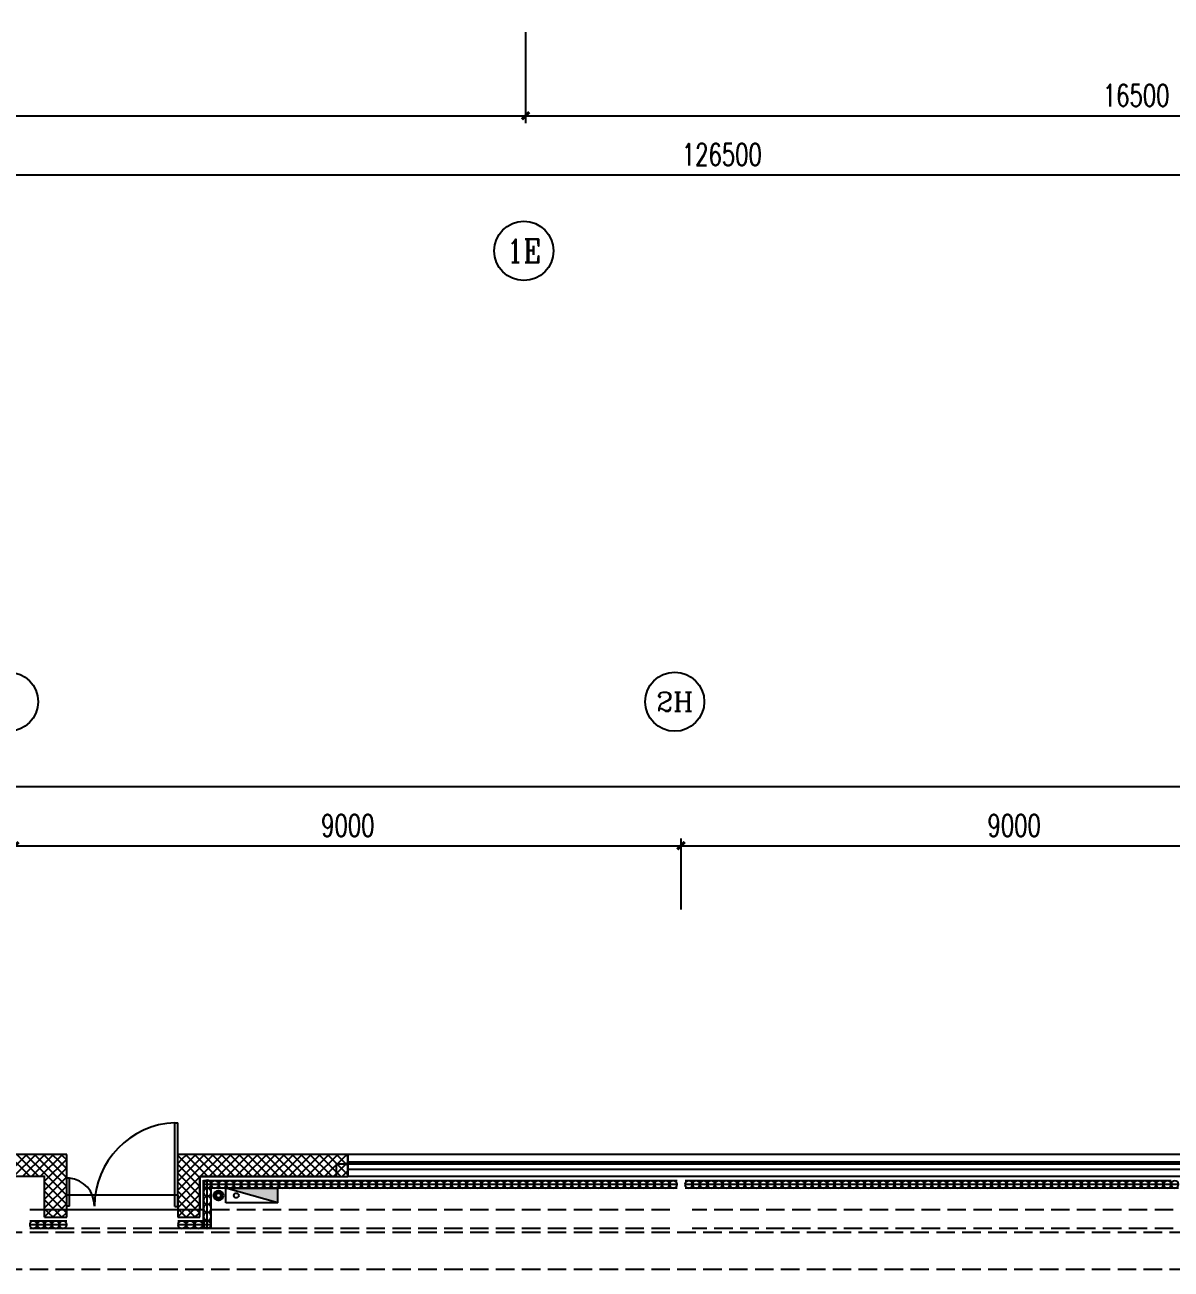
# Model space of a CAD drawing. Extents: x -474411 to 577939, y 0 to 1014176.
# Drawn here: x -200719 to -185232, y 721670 to 738480 of the extents above; entities that cross this region are included whole.
import ezdxf
from ezdxf.enums import TextEntityAlignment as Align

# ---------------------------------------------------------------- set-up
doc = ezdxf.new("R2010")
doc.units = 0
doc.header["$LTSCALE"] = 1000
doc.header["$MEASUREMENT"] = 0
doc.linetypes.add('DASH', pattern=[0.35, 0.25, -0.1])
doc.layers.get('Defpoints').update_dxf_attribs({"color": 210})
for name, color, linetype in [('10平面$0$WINDOW', 4, 'Continuous'), ('A-AXIS-D', 1, 'Continuous'), ('A-HATCH-2', 251, 'Continuous'), ('A-SFCE', 30, 'Continuous'), ('A-WINDOW', 140, 'Continuous'), ('AS-WALL', 40, 'Continuous'), ('AS-结构边线层', 200, 'Continuous'), ('DIM_SYMB', 3, 'Continuous'), ('PUB_HATCH', 8, 'Continuous'), ('PUB_TEXT', 7, 'Continuous'), ('SB_ZF消火栓', 10, 'Continuous')]:
    doc.layers.add(name, color=color, linetype=linetype)
doc.layers.add('LG-ZF消防', color=1, linetype='Continuous', lineweight=60)
doc.styles.add('_TCH_AXIS', font='COMPLEX', dxfattribs={"bigfont": 'GBCBIG'})
doc.styles.add('_TCH_DIM_T3', font='SIMPLEX', dxfattribs={"width": 0.705882, "bigfont": 'GBCBIG'})
doc.dimstyles.new('_TCH_ARCH&&100', dxfattribs={"dimtxt": 297.5, "dimasz": 100, "dimexe": 100, "dimexo": 100, "dimgap": 126.25, "dimtad": 1, "dimdec": 0, "dimzin": 0, "dimdsep": 46, "dimtxsty": '_TCH_DIM_T3', "dimblk": 'ARCHTICK', "dimcen": 0.09, "dimclrt": 7, "dimazin": 2, "dimtfac": 1, "dimtdec": 0, "dimtix": 1, "dimtmove": 2, "dimatfit": 3, "dimfxl": 0, "dimtolj": 1, "dimtzin": 0, "dimarcsym": 0})

# ---------------------------------------------------------------- blocks, each defined once
blk = doc.blocks.new('42343243')
at = {"color": 8}
for p, q in [((-198692, 1222468), (-198692, 1223598)), ((-198692, 1223598), (-198654, 1223598)), ((-198654, 1222468), (-198654, 1223598)), ((-196354, 1223170), (-196354, 1222870)), ((-175454, 1223170), (-196354, 1223170)), ((-196354, 1223070), (-175454, 1223070)), ((-196354, 1222970), (-175454, 1222970)), ((-200154, 1222470), (-200154, 1222848)), ((-200117, 1222848), (-200154, 1222848)), ((-200117, 1222470), (-200117, 1222848)), ((-175454, 1222870), (-196354, 1222870)), ((-200117, 1222470), (-200154, 1222470)), ((-198692, 1222468), (-198654, 1222468))]:
    blk.add_line(p, q, dxfattribs=at)
for centre, major_axis, start_param, end_param in [((-198647, 1222467), (800, 800), 0.824655, 2.351373), ((-200155, 1222474), (-266, 266), 3.923323, 5.394768)]:
    blk.add_ellipse(centre, major_axis=major_axis, ratio=1, start_param=start_param, end_param=end_param, dxfattribs=at)
at = {"layer": '10平面$0$WINDOW', "color": 8}
blk.add_line((-198654, 1222620), (-200154, 1222620), dxfattribs=at)
at = {"layer": 'AS-WALL', "color": 8}
for p, q in [((-200154, 1223170), (-202354, 1223170)), ((-200154, 1222620), (-200154, 1223170)), ((-196354, 1223170), (-198654, 1223170)), ((-198654, 1222620), (-198654, 1223170)), ((-196354, 1222870), (-196354, 1223170)), ((-200454, 1222870), (-202354, 1222870)), ((-200454, 1222320), (-200454, 1222870)), ((-198354, 1222870), (-196354, 1222870)), ((-198354, 1222320), (-198354, 1222870)), ((-200154, 1222320), (-200154, 1222620)), ((-198654, 1222620), (-198654, 1222320)), ((-200454, 1222320), (-200154, 1222320)), ((-198654, 1222320), (-198354, 1222320))]:
    blk.add_line(p, q, dxfattribs=at)
at = {"layer": 'PUB_HATCH', "color": 8, "linetype": 'Continuous'}
for p, q in [((-200991, 1222870), (-200691, 1223170)), ((-200649, 1222870), (-200949, 1223170)), ((-200871, 1222870), (-200571, 1223170)), ((-200529, 1222870), (-200829, 1223170)), ((-200751, 1222870), (-200451, 1223170)), ((-200432, 1222893), (-200709, 1223170)), ((-200631, 1222870), (-200331, 1223170)), ((-200372, 1222953), (-200589, 1223170)), ((-200511, 1222870), (-200211, 1223170)), ((-200312, 1223013), (-200469, 1223170)), ((-200454, 1222807), (-200154, 1223107)), ((-200252, 1223073), (-200349, 1223170)), ((-200192, 1223133), (-200229, 1223170)), ((-200154, 1223095), (-200192, 1223133)), ((-198654, 1223167), (-198653, 1223169)), ((-198354, 1222855), (-198654, 1223155)), ((-198654, 1223047), (-198593, 1223109)), ((-198653, 1223169), (-198651, 1223170)), ((-198593, 1223109), (-198531, 1223170)), ((-198249, 1222870), (-198549, 1223170)), ((-198533, 1223049), (-198411, 1223170)), ((-198473, 1222989), (-198291, 1223170)), ((-198129, 1222870), (-198429, 1223170)), ((-198413, 1222929), (-198171, 1223170)), ((-198351, 1222870), (-198051, 1223170)), ((-198009, 1222870), (-198309, 1223170)), ((-198231, 1222870), (-197931, 1223170)), ((-197889, 1222870), (-198189, 1223170)), ((-198111, 1222870), (-197811, 1223170)), ((-197769, 1222870), (-198069, 1223170)), ((-197991, 1222870), (-197691, 1223170)), ((-197649, 1222870), (-197949, 1223170)), ((-197871, 1222870), (-197571, 1223170)), ((-197529, 1222870), (-197829, 1223170)), ((-197751, 1222870), (-197451, 1223170)), ((-197409, 1222870), (-197709, 1223170)), ((-197631, 1222870), (-197331, 1223170)), ((-197289, 1222870), (-197589, 1223170)), ((-197511, 1222870), (-197211, 1223170)), ((-197169, 1222870), (-197469, 1223170)), ((-197391, 1222870), (-197091, 1223170)), ((-197049, 1222870), (-197349, 1223170)), ((-197271, 1222870), (-196971, 1223170)), ((-196929, 1222870), (-197229, 1223170)), ((-197151, 1222870), (-196851, 1223170)), ((-196809, 1222870), (-197109, 1223170)), ((-197031, 1222870), (-196731, 1223170)), ((-196689, 1222870), (-196989, 1223170)), ((-196911, 1222870), (-196611, 1223170)), ((-196569, 1222870), (-196869, 1223170)), ((-196791, 1222870), (-196491, 1223170)), ((-196449, 1222870), (-196749, 1223170)), ((-196671, 1222870), (-196371, 1223170)), ((-196354, 1222895), (-196629, 1223170)), ((-196354, 1223015), (-196509, 1223170)), ((-196354, 1223135), (-196389, 1223170)), ((-200454, 1222687), (-200154, 1222987)), ((-200154, 1222735), (-200372, 1222953)), ((-200154, 1222855), (-200312, 1223013)), ((-200154, 1222975), (-200252, 1223073)), ((-198654, 1222927), (-198533, 1223049)), ((-198354, 1222735), (-198654, 1223035)), ((-198654, 1222807), (-198473, 1222989)), ((-198654, 1222687), (-198413, 1222929)), ((-196551, 1222870), (-196354, 1223067)), ((-196431, 1222870), (-196354, 1222947)), ((-200454, 1222567), (-200154, 1222867)), ((-200217, 1222558), (-200454, 1222795)), ((-200157, 1222618), (-200432, 1222893)), ((-198354, 1222615), (-198654, 1222915)), ((-198354, 1222495), (-198654, 1222795)), ((-198628, 1222594), (-198354, 1222867)), ((-200454, 1222447), (-200154, 1222747)), ((-200277, 1222498), (-200454, 1222675)), ((-200454, 1222327), (-200154, 1222627)), ((-200154, 1222615), (-200157, 1222618)), ((-198354, 1222375), (-198654, 1222675)), ((-198654, 1222567), (-198628, 1222594)), ((-198568, 1222534), (-198354, 1222747)), ((-198508, 1222474), (-198354, 1222627)), ((-200337, 1222438), (-200454, 1222555)), ((-200397, 1222378), (-200454, 1222435)), ((-200341, 1222320), (-200154, 1222507)), ((-200219, 1222320), (-200337, 1222438)), ((-200154, 1222375), (-200277, 1222498)), ((-200154, 1222495), (-200217, 1222558)), ((-198419, 1222320), (-198654, 1222555)), ((-198654, 1222447), (-198568, 1222534)), ((-198654, 1222327), (-198508, 1222474)), ((-198539, 1222320), (-198654, 1222435)), ((-198448, 1222414), (-198354, 1222507)), ((-200339, 1222320), (-200397, 1222378)), ((-200221, 1222320), (-200154, 1222387)), ((-198541, 1222320), (-198448, 1222414)), ((-198421, 1222320), (-198388, 1222354)), ((-198388, 1222354), (-198354, 1222387))]:
    blk.add_line(p, q, dxfattribs=at)
blk = doc.blocks.new('43243')
at = {"layer": 'AS-结构边线层', "color": 8}
blk.add_lwpolyline([(-146454, 722920), (-155994, 722920), (-155994, 723090), (-169514, 723090), (-169514, 722920), (-171354, 722920), (-171354, 722470), (-173454, 722470), (-173454, 722920), (-175294, 722920), (-175294, 723090), (-196514, 723090), (-196514, 722920), (-198354, 722920), (-198354, 722470), (-200454, 722470), (-200454, 722920), (-210494, 722920)], dxfattribs=at)
blk = doc.blocks.new('w42343')
at = {"layer": 'A-HATCH-2', "linetype": 'DASH'}
for p, q in [((-263654, 722170), (-128354, 722170)), ((-263654, 721670), (-128354, 721670))]:
    blk.add_line(p, q, dxfattribs=at)
blk = doc.blocks.new('34242343243')
at = {"color": 8}
for p, q in [((-198304, 722762), (-198304, 722870)), ((-198203, 722864), (-198304, 722864)), ((-198254, 722762), (-198254, 722870)), ((-198204, 722762), (-198204, 722870)), ((-198101, 722864), (-198203, 722864)), ((-198000, 722864), (-198101, 722864)), ((-197898, 722864), (-198000, 722864)), ((-197797, 722864), (-197898, 722864)), ((-197695, 722864), (-197797, 722864)), ((-197594, 722864), (-197695, 722864)), ((-197492, 722864), (-197594, 722864)), ((-197390, 722864), (-197492, 722864)), ((-197289, 722864), (-197390, 722864)), ((-197187, 722864), (-197289, 722864)), ((-197086, 722864), (-197187, 722864)), ((-196984, 722864), (-197086, 722864)), ((-196883, 722864), (-196984, 722864)), ((-196781, 722864), (-196883, 722864)), ((-196680, 722864), (-196781, 722864)), ((-196578, 722864), (-196680, 722864)), ((-196477, 722864), (-196578, 722864)), ((-196375, 722864), (-196477, 722864)), ((-196274, 722864), (-196375, 722864)), ((-196172, 722864), (-196274, 722864)), ((-196071, 722864), (-196172, 722864)), ((-195969, 722864), (-196071, 722864)), ((-195868, 722864), (-195969, 722864)), ((-195766, 722864), (-195868, 722864)), ((-195665, 722864), (-195766, 722864)), ((-195563, 722864), (-195665, 722864)), ((-195462, 722864), (-195563, 722864)), ((-195360, 722864), (-195462, 722864)), ((-195258, 722864), (-195360, 722864)), ((-195157, 722864), (-195258, 722864)), ((-195055, 722864), (-195157, 722864)), ((-194954, 722864), (-195055, 722864)), ((-194852, 722864), (-194954, 722864)), ((-194751, 722864), (-194852, 722864)), ((-194649, 722864), (-194751, 722864)), ((-194548, 722864), (-194649, 722864)), ((-194446, 722864), (-194548, 722864)), ((-194345, 722864), (-194446, 722864)), ((-194243, 722864), (-194345, 722864)), ((-194142, 722864), (-194243, 722864)), ((-194040, 722864), (-194142, 722864)), ((-193939, 722864), (-194040, 722864)), ((-193837, 722864), (-193939, 722864)), ((-193736, 722864), (-193837, 722864)), ((-193634, 722864), (-193736, 722864)), ((-193533, 722864), (-193634, 722864)), ((-193431, 722864), (-193533, 722864)), ((-193330, 722864), (-193431, 722864)), ((-193228, 722864), (-193330, 722864)), ((-193126, 722864), (-193228, 722864)), ((-193025, 722864), (-193126, 722864)), ((-192923, 722864), (-193025, 722864)), ((-192822, 722864), (-192923, 722864)), ((-192720, 722864), (-192822, 722864)), ((-192619, 722864), (-192720, 722864)), ((-192517, 722864), (-192619, 722864)), ((-192416, 722864), (-192517, 722864)), ((-192314, 722864), (-192416, 722864)), ((-192213, 722864), (-192314, 722864)), ((-192111, 722864), (-192213, 722864)), ((-192010, 722864), (-192111, 722864)), ((-191908, 722864), (-192010, 722864)), ((-191699, 722864), (-191800, 722864)), ((-191598, 722864), (-191699, 722864)), ((-191497, 722864), (-191598, 722864)), ((-191396, 722864), (-191497, 722864)), ((-191295, 722864), (-191396, 722864)), ((-191194, 722864), (-191295, 722864)), ((-191093, 722864), (-191194, 722864)), ((-190992, 722864), (-191093, 722864)), ((-190891, 722864), (-190992, 722864)), ((-190790, 722864), (-190891, 722864)), ((-190689, 722864), (-190790, 722864)), ((-190588, 722864), (-190689, 722864)), ((-190487, 722864), (-190588, 722864)), ((-190386, 722864), (-190487, 722864)), ((-190285, 722864), (-190386, 722864)), ((-190183, 722864), (-190285, 722864)), ((-190082, 722864), (-190183, 722864)), ((-189981, 722864), (-190082, 722864)), ((-189880, 722864), (-189981, 722864)), ((-189779, 722864), (-189880, 722864)), ((-189678, 722864), (-189779, 722864)), ((-189577, 722864), (-189678, 722864)), ((-189476, 722864), (-189577, 722864)), ((-189375, 722864), (-189476, 722864)), ((-189274, 722864), (-189375, 722864)), ((-189173, 722864), (-189274, 722864)), ((-189072, 722864), (-189173, 722864)), ((-188971, 722864), (-189072, 722864)), ((-188870, 722864), (-188971, 722864)), ((-188769, 722864), (-188870, 722864)), ((-188668, 722864), (-188769, 722864)), ((-188567, 722864), (-188668, 722864)), ((-188466, 722864), (-188567, 722864)), ((-188365, 722864), (-188466, 722864)), ((-188264, 722864), (-188365, 722864)), ((-188163, 722864), (-188264, 722864)), ((-188062, 722864), (-188163, 722864)), ((-187960, 722864), (-188062, 722864)), ((-187859, 722864), (-187960, 722864)), ((-187758, 722864), (-187859, 722864)), ((-187657, 722864), (-187758, 722864)), ((-187556, 722864), (-187657, 722864)), ((-187455, 722864), (-187556, 722864)), ((-187354, 722864), (-187455, 722864)), ((-187253, 722864), (-187354, 722864)), ((-187152, 722864), (-187253, 722864)), ((-187051, 722864), (-187152, 722864)), ((-186950, 722864), (-187051, 722864)), ((-186849, 722864), (-186950, 722864)), ((-186748, 722864), (-186849, 722864)), ((-186647, 722864), (-186748, 722864)), ((-186546, 722864), (-186647, 722864)), ((-186445, 722864), (-186546, 722864)), ((-186344, 722864), (-186445, 722864)), ((-186243, 722864), (-186344, 722864)), ((-186142, 722864), (-186243, 722864)), ((-186041, 722864), (-186142, 722864)), ((-185940, 722864), (-186041, 722864)), ((-185839, 722864), (-185940, 722864)), ((-185737, 722864), (-185839, 722864)), ((-185636, 722864), (-185737, 722864)), ((-185535, 722864), (-185636, 722864)), ((-185434, 722864), (-185535, 722864)), ((-185333, 722864), (-185434, 722864)), ((-185232, 722864), (-185333, 722864)), ((-198203, 722814), (-198304, 722814)), ((-198203, 722764), (-198304, 722764)), ((-198304, 722653), (-198304, 722762)), ((-198254, 722653), (-198254, 722762)), ((-198204, 722653), (-198204, 722762)), ((-198101, 722814), (-198203, 722814)), ((-198101, 722764), (-198203, 722764)), ((-198000, 722814), (-198101, 722814)), ((-198000, 722764), (-198101, 722764)), ((-197898, 722814), (-198000, 722814)), ((-197898, 722764), (-198000, 722764)), ((-197797, 722814), (-197898, 722814)), ((-197797, 722764), (-197898, 722764)), ((-197695, 722814), (-197797, 722814)), ((-197695, 722764), (-197797, 722764)), ((-197594, 722814), (-197695, 722814)), ((-197594, 722764), (-197695, 722764)), ((-197492, 722814), (-197594, 722814)), ((-197492, 722764), (-197594, 722764)), ((-197390, 722814), (-197492, 722814)), ((-197390, 722764), (-197492, 722764)), ((-197289, 722814), (-197390, 722814)), ((-197289, 722764), (-197390, 722764)), ((-197187, 722814), (-197289, 722814)), ((-197187, 722764), (-197289, 722764)), ((-197086, 722814), (-197187, 722814)), ((-197086, 722764), (-197187, 722764)), ((-196984, 722814), (-197086, 722814)), ((-196984, 722764), (-197086, 722764)), ((-196883, 722814), (-196984, 722814)), ((-196883, 722764), (-196984, 722764)), ((-196781, 722814), (-196883, 722814)), ((-196781, 722764), (-196883, 722764)), ((-196680, 722814), (-196781, 722814)), ((-196680, 722764), (-196781, 722764)), ((-196578, 722814), (-196680, 722814)), ((-196578, 722764), (-196680, 722764)), ((-196477, 722814), (-196578, 722814)), ((-196477, 722764), (-196578, 722764)), ((-196375, 722814), (-196477, 722814)), ((-196375, 722764), (-196477, 722764)), ((-196274, 722814), (-196375, 722814)), ((-196274, 722764), (-196375, 722764)), ((-196172, 722814), (-196274, 722814)), ((-196172, 722764), (-196274, 722764)), ((-196071, 722814), (-196172, 722814)), ((-196071, 722764), (-196172, 722764)), ((-195969, 722814), (-196071, 722814)), ((-195969, 722764), (-196071, 722764)), ((-195868, 722814), (-195969, 722814)), ((-195868, 722764), (-195969, 722764)), ((-195766, 722814), (-195868, 722814)), ((-195766, 722764), (-195868, 722764)), ((-195665, 722814), (-195766, 722814)), ((-195665, 722764), (-195766, 722764)), ((-195563, 722814), (-195665, 722814)), ((-195563, 722764), (-195665, 722764)), ((-195462, 722814), (-195563, 722814)), ((-195462, 722764), (-195563, 722764)), ((-195360, 722814), (-195462, 722814)), ((-195360, 722764), (-195462, 722764)), ((-195258, 722814), (-195360, 722814)), ((-195258, 722764), (-195360, 722764)), ((-195157, 722814), (-195258, 722814)), ((-195157, 722764), (-195258, 722764)), ((-195055, 722814), (-195157, 722814)), ((-195055, 722764), (-195157, 722764)), ((-194954, 722814), (-195055, 722814)), ((-194954, 722764), (-195055, 722764)), ((-194852, 722814), (-194954, 722814)), ((-194852, 722764), (-194954, 722764)), ((-194751, 722814), (-194852, 722814)), ((-194751, 722764), (-194852, 722764)), ((-194649, 722814), (-194751, 722814)), ((-194649, 722764), (-194751, 722764)), ((-194548, 722814), (-194649, 722814)), ((-194548, 722764), (-194649, 722764)), ((-194446, 722814), (-194548, 722814)), ((-194446, 722764), (-194548, 722764)), ((-194345, 722814), (-194446, 722814)), ((-194345, 722764), (-194446, 722764)), ((-194243, 722814), (-194345, 722814)), ((-194243, 722764), (-194345, 722764)), ((-194142, 722814), (-194243, 722814)), ((-194142, 722764), (-194243, 722764)), ((-194040, 722814), (-194142, 722814)), ((-194040, 722764), (-194142, 722764)), ((-193939, 722814), (-194040, 722814)), ((-193939, 722764), (-194040, 722764)), ((-193837, 722814), (-193939, 722814)), ((-193837, 722764), (-193939, 722764)), ((-193736, 722814), (-193837, 722814)), ((-193736, 722764), (-193837, 722764)), ((-193634, 722814), (-193736, 722814)), ((-193634, 722764), (-193736, 722764)), ((-193533, 722814), (-193634, 722814)), ((-193533, 722764), (-193634, 722764)), ((-193431, 722814), (-193533, 722814)), ((-193431, 722764), (-193533, 722764)), ((-193330, 722814), (-193431, 722814)), ((-193330, 722764), (-193431, 722764)), ((-193228, 722814), (-193330, 722814)), ((-193228, 722764), (-193330, 722764)), ((-193126, 722814), (-193228, 722814)), ((-193126, 722764), (-193228, 722764)), ((-193025, 722814), (-193126, 722814)), ((-193025, 722764), (-193126, 722764)), ((-192923, 722814), (-193025, 722814)), ((-192923, 722764), (-193025, 722764)), ((-192822, 722814), (-192923, 722814)), ((-192822, 722764), (-192923, 722764)), ((-192720, 722814), (-192822, 722814)), ((-192720, 722764), (-192822, 722764)), ((-192619, 722814), (-192720, 722814)), ((-192619, 722764), (-192720, 722764)), ((-192517, 722814), (-192619, 722814)), ((-192517, 722764), (-192619, 722764)), ((-192416, 722814), (-192517, 722814)), ((-192416, 722764), (-192517, 722764)), ((-192314, 722814), (-192416, 722814)), ((-192314, 722764), (-192416, 722764)), ((-192213, 722814), (-192314, 722814)), ((-192213, 722764), (-192314, 722764)), ((-192111, 722814), (-192213, 722814)), ((-192111, 722764), (-192213, 722764)), ((-192010, 722814), (-192111, 722814)), ((-192010, 722764), (-192111, 722764)), ((-191908, 722814), (-192010, 722814)), ((-191908, 722764), (-192010, 722764)), ((-191699, 722814), (-191800, 722814)), ((-191699, 722764), (-191800, 722764)), ((-191598, 722814), (-191699, 722814)), ((-191598, 722764), (-191699, 722764)), ((-191497, 722814), (-191598, 722814)), ((-191497, 722764), (-191598, 722764)), ((-191396, 722814), (-191497, 722814)), ((-191396, 722764), (-191497, 722764)), ((-191295, 722814), (-191396, 722814)), ((-191295, 722764), (-191396, 722764)), ((-191194, 722814), (-191295, 722814)), ((-191194, 722764), (-191295, 722764)), ((-191093, 722814), (-191194, 722814)), ((-191093, 722764), (-191194, 722764)), ((-190992, 722814), (-191093, 722814)), ((-190992, 722764), (-191093, 722764)), ((-190891, 722814), (-190992, 722814)), ((-190891, 722764), (-190992, 722764)), ((-190790, 722814), (-190891, 722814)), ((-190790, 722764), (-190891, 722764)), ((-190689, 722814), (-190790, 722814)), ((-190689, 722764), (-190790, 722764)), ((-190588, 722814), (-190689, 722814)), ((-190588, 722764), (-190689, 722764)), ((-190487, 722814), (-190588, 722814)), ((-190487, 722764), (-190588, 722764)), ((-190386, 722814), (-190487, 722814)), ((-190386, 722764), (-190487, 722764)), ((-190285, 722814), (-190386, 722814)), ((-190285, 722764), (-190386, 722764)), ((-190183, 722814), (-190285, 722814)), ((-190183, 722764), (-190285, 722764)), ((-190082, 722814), (-190183, 722814)), ((-190082, 722764), (-190183, 722764)), ((-189981, 722814), (-190082, 722814)), ((-189981, 722764), (-190082, 722764)), ((-189880, 722814), (-189981, 722814)), ((-189880, 722764), (-189981, 722764)), ((-189779, 722814), (-189880, 722814)), ((-189779, 722764), (-189880, 722764)), ((-189678, 722814), (-189779, 722814)), ((-189678, 722764), (-189779, 722764)), ((-189577, 722814), (-189678, 722814)), ((-189577, 722764), (-189678, 722764)), ((-189476, 722814), (-189577, 722814)), ((-189476, 722764), (-189577, 722764)), ((-189375, 722814), (-189476, 722814)), ((-189375, 722764), (-189476, 722764)), ((-189274, 722814), (-189375, 722814)), ((-189274, 722764), (-189375, 722764)), ((-189173, 722814), (-189274, 722814)), ((-189173, 722764), (-189274, 722764)), ((-189072, 722814), (-189173, 722814)), ((-189072, 722764), (-189173, 722764)), ((-188971, 722814), (-189072, 722814)), ((-188971, 722764), (-189072, 722764)), ((-188870, 722814), (-188971, 722814)), ((-188870, 722764), (-188971, 722764)), ((-188769, 722814), (-188870, 722814)), ((-188769, 722764), (-188870, 722764)), ((-188668, 722814), (-188769, 722814)), ((-188668, 722764), (-188769, 722764)), ((-188567, 722814), (-188668, 722814)), ((-188567, 722764), (-188668, 722764)), ((-188466, 722814), (-188567, 722814)), ((-188466, 722764), (-188567, 722764)), ((-188365, 722814), (-188466, 722814)), ((-188365, 722764), (-188466, 722764)), ((-188264, 722814), (-188365, 722814)), ((-188264, 722764), (-188365, 722764)), ((-188163, 722814), (-188264, 722814)), ((-188163, 722764), (-188264, 722764)), ((-188062, 722814), (-188163, 722814)), ((-188062, 722764), (-188163, 722764)), ((-187960, 722814), (-188062, 722814)), ((-187960, 722764), (-188062, 722764)), ((-187859, 722814), (-187960, 722814)), ((-187859, 722764), (-187960, 722764)), ((-187758, 722814), (-187859, 722814)), ((-187758, 722764), (-187859, 722764)), ((-187657, 722814), (-187758, 722814)), ((-187657, 722764), (-187758, 722764)), ((-187556, 722814), (-187657, 722814)), ((-187556, 722764), (-187657, 722764)), ((-187455, 722814), (-187556, 722814)), ((-187455, 722764), (-187556, 722764)), ((-187354, 722814), (-187455, 722814)), ((-187354, 722764), (-187455, 722764)), ((-187253, 722814), (-187354, 722814)), ((-187253, 722764), (-187354, 722764)), ((-187152, 722814), (-187253, 722814)), ((-187152, 722764), (-187253, 722764)), ((-187051, 722814), (-187152, 722814)), ((-187051, 722764), (-187152, 722764)), ((-186950, 722814), (-187051, 722814)), ((-186950, 722764), (-187051, 722764)), ((-186849, 722814), (-186950, 722814)), ((-186849, 722764), (-186950, 722764)), ((-186748, 722814), (-186849, 722814)), ((-186748, 722764), (-186849, 722764)), ((-186647, 722814), (-186748, 722814)), ((-186647, 722764), (-186748, 722764)), ((-186546, 722814), (-186647, 722814)), ((-186546, 722764), (-186647, 722764)), ((-186445, 722814), (-186546, 722814)), ((-186445, 722764), (-186546, 722764)), ((-186344, 722814), (-186445, 722814)), ((-186344, 722764), (-186445, 722764)), ((-186243, 722814), (-186344, 722814)), ((-186243, 722764), (-186344, 722764)), ((-186142, 722814), (-186243, 722814)), ((-186142, 722764), (-186243, 722764)), ((-186041, 722814), (-186142, 722814)), ((-186041, 722764), (-186142, 722764)), ((-185940, 722814), (-186041, 722814)), ((-185940, 722764), (-186041, 722764)), ((-185839, 722814), (-185940, 722814)), ((-185839, 722764), (-185940, 722764)), ((-185737, 722814), (-185839, 722814)), ((-185737, 722764), (-185839, 722764)), ((-185636, 722814), (-185737, 722814)), ((-185636, 722764), (-185737, 722764)), ((-185535, 722814), (-185636, 722814)), ((-185535, 722764), (-185636, 722764)), ((-185434, 722814), (-185535, 722814)), ((-185434, 722764), (-185535, 722764)), ((-185333, 722814), (-185434, 722814)), ((-185333, 722764), (-185434, 722764)), ((-185232, 722814), (-185333, 722814)), ((-185232, 722764), (-185333, 722764)), ((-185131, 722814), (-185232, 722814)), ((-185131, 722764), (-185232, 722764)), ((-198304, 722545), (-198304, 722653)), ((-198304, 722437), (-198304, 722545)), ((-198254, 722545), (-198254, 722653)), ((-198254, 722437), (-198254, 722545)), ((-198204, 722545), (-198204, 722653)), ((-198204, 722437), (-198204, 722545)), ((-198304, 722328), (-198304, 722437)), ((-198304, 722220), (-198304, 722328)), ((-198254, 722328), (-198254, 722437)), ((-198254, 722220), (-198254, 722328)), ((-198204, 722328), (-198204, 722437)), ((-198204, 722220), (-198204, 722328)), ((-200554, 722320), (-200654, 722320)), ((-200554, 722270), (-200654, 722270)), ((-200554, 722220), (-200654, 722220)), ((-200454, 722320), (-200554, 722320)), ((-200454, 722270), (-200554, 722270)), ((-200454, 722220), (-200554, 722220)), ((-200354, 722320), (-200454, 722320)), ((-200354, 722270), (-200454, 722270)), ((-200354, 722220), (-200454, 722220)), ((-200254, 722320), (-200354, 722320)), ((-200254, 722270), (-200354, 722270)), ((-200254, 722220), (-200354, 722220)), ((-200154, 722320), (-200254, 722320)), ((-200154, 722270), (-200254, 722270)), ((-200154, 722220), (-200254, 722220)), ((-198542, 722320), (-198654, 722320)), ((-198542, 722270), (-198654, 722270)), ((-198542, 722220), (-198654, 722220)), ((-198429, 722320), (-198542, 722320)), ((-198429, 722270), (-198542, 722270)), ((-198429, 722220), (-198542, 722220)), ((-198317, 722320), (-198429, 722320)), ((-198317, 722270), (-198429, 722270)), ((-198317, 722220), (-198429, 722220)), ((-198204, 722320), (-198317, 722320)), ((-198204, 722270), (-198317, 722270)), ((-198204, 722220), (-198317, 722220))]:
    blk.add_line(p, q, dxfattribs=at)
at = {"color": 8, "extrusion": (0, 0, -1)}
for centre, major_axis, ratio in [((-198254, 722816), (0, 54.2), 0.923077), ((-198253, 722814), (-50.8, 0), 0.98499), ((-198152, 722814), (-50.8, 0), 0.98499), ((-198050, 722814), (-50.8, 0), 0.98499), ((-197949, 722814), (-50.8, 0), 0.98499), ((-197847, 722814), (-50.8, 0), 0.98499), ((-197746, 722814), (-50.8, 0), 0.98499), ((-197644, 722814), (-50.8, 0), 0.98499), ((-197543, 722814), (-50.8, 0), 0.98499), ((-197441, 722814), (-50.8, 0), 0.98499), ((-197340, 722814), (-50.8, 0), 0.98499), ((-197238, 722814), (-50.8, 0), 0.98499), ((-197137, 722814), (-50.8, 0), 0.98499), ((-197035, 722814), (-50.8, 0), 0.98499), ((-196934, 722814), (-50.8, 0), 0.98499), ((-196832, 722814), (-50.8, 0), 0.98499), ((-196731, 722814), (-50.8, 0), 0.98499), ((-196629, 722814), (-50.8, 0), 0.98499), ((-196528, 722814), (-50.8, 0), 0.98499), ((-196426, 722814), (-50.8, 0), 0.98499), ((-196324, 722814), (-50.8, 0), 0.98499), ((-196223, 722814), (-50.8, 0), 0.98499), ((-196121, 722814), (-50.8, 0), 0.98499), ((-196020, 722814), (-50.8, 0), 0.98499), ((-195918, 722814), (-50.8, 0), 0.98499), ((-195817, 722814), (-50.8, 0), 0.98499), ((-195715, 722814), (-50.8, 0), 0.98499), ((-195614, 722814), (-50.8, 0), 0.98499), ((-195512, 722814), (-50.8, 0), 0.98499), ((-195411, 722814), (-50.8, 0), 0.98499), ((-195309, 722814), (-50.8, 0), 0.98499), ((-195208, 722814), (-50.8, 0), 0.98499), ((-195106, 722814), (-50.8, 0), 0.98499), ((-195005, 722814), (-50.8, 0), 0.98499), ((-194903, 722814), (-50.8, 0), 0.98499), ((-194802, 722814), (-50.8, 0), 0.98499), ((-194700, 722814), (-50.8, 0), 0.98499), ((-194599, 722814), (-50.8, 0), 0.98499), ((-194497, 722814), (-50.8, 0), 0.98499), ((-194396, 722814), (-50.8, 0), 0.98499), ((-194294, 722814), (-50.8, 0), 0.98499), ((-194192, 722814), (-50.8, 0), 0.98499), ((-194091, 722814), (-50.8, 0), 0.98499), ((-193989, 722814), (-50.8, 0), 0.98499), ((-193888, 722814), (-50.8, 0), 0.98499), ((-193786, 722814), (-50.8, 0), 0.98499), ((-193685, 722814), (-50.8, 0), 0.98499), ((-193583, 722814), (-50.8, 0), 0.98499), ((-193482, 722814), (-50.8, 0), 0.98499), ((-193380, 722814), (-50.8, 0), 0.98499), ((-193279, 722814), (-50.8, 0), 0.98499), ((-193177, 722814), (-50.8, 0), 0.98499), ((-193076, 722814), (-50.8, 0), 0.98499), ((-192974, 722814), (-50.8, 0), 0.98499), ((-192873, 722814), (-50.8, 0), 0.98499), ((-192771, 722814), (-50.8, 0), 0.98499), ((-192670, 722814), (-50.8, 0), 0.98499), ((-192568, 722814), (-50.8, 0), 0.98499), ((-192467, 722814), (-50.8, 0), 0.98499), ((-192365, 722814), (-50.8, 0), 0.98499), ((-192264, 722814), (-50.8, 0), 0.98499), ((-192162, 722814), (-50.8, 0), 0.98499), ((-192060, 722814), (-50.8, 0), 0.98499), ((-191959, 722814), (-50.8, 0), 0.98499), ((-198254, 722708), (0, 54.2), 0.923077), ((-198254, 722599), (0, 54.2), 0.923077), ((-198254, 722491), (0, 54.2), 0.923077), ((-198254, 722383), (0, 54.2), 0.923077), ((-198254, 722274), (0, 54.2), 0.923077), ((-198598, 722270), (-56.2, 0), 0.888889), ((-198485, 722270), (-56.2, 0), 0.888889), ((-198373, 722270), (-56.2, 0), 0.888889), ((-198260, 722270), (-56.2, 0), 0.888889)]:
    blk.add_ellipse(centre, major_axis=major_axis, ratio=ratio, dxfattribs=at)
for centre, major_axis, ratio, start_param, end_param in [((-191750, 722814), (50.5, 0), 0.989654, 3.141593, 9.424778), ((-191649, 722814), (50.5, 0), 0.989654, 3.141593, 9.424778), ((-191548, 722814), (50.5, 0), 0.989654, 3.141593, 9.424778), ((-191447, 722814), (50.5, 0), 0.989654, 3.141593, 9.424778), ((-191345, 722814), (50.5, 0), 0.989654, 3.141593, 9.424778), ((-191244, 722814), (50.5, 0), 0.989654, 3.141593, 9.424778), ((-191143, 722814), (50.5, 0), 0.989654, 3.141593, 9.424778), ((-191042, 722814), (50.5, 0), 0.989654, 3.141593, 9.424778), ((-190941, 722814), (50.5, 0), 0.989654, 3.141593, 9.424778), ((-190840, 722814), (50.5, 0), 0.989654, 3.141593, 9.424778), ((-190739, 722814), (50.5, 0), 0.989654, 3.141593, 9.424778), ((-190638, 722814), (50.5, 0), 0.989654, 3.141593, 9.424778), ((-190537, 722814), (50.5, 0), 0.989654, 3.141593, 9.424778), ((-190436, 722814), (50.5, 0), 0.989654, 3.141593, 9.424778), ((-190335, 722814), (50.5, 0), 0.989654, 3.141593, 9.424778), ((-190234, 722814), (50.5, 0), 0.989654, 3.141593, 9.424778), ((-190133, 722814), (50.5, 0), 0.989654, 3.141593, 9.424778), ((-190032, 722814), (50.5, 0), 0.989654, 3.141593, 9.424778), ((-189931, 722814), (50.5, 0), 0.989654, 3.141593, 9.424778), ((-189830, 722814), (50.5, 0), 0.989654, 3.141593, 9.424778), ((-189729, 722814), (50.5, 0), 0.989654, 3.141593, 9.424778), ((-189628, 722814), (50.5, 0), 0.989654, 3.141593, 9.424778), ((-189527, 722814), (50.5, 0), 0.989654, 3.141593, 9.424778), ((-189426, 722814), (50.5, 0), 0.989654, 3.141593, 9.424778), ((-189325, 722814), (50.5, 0), 0.989654, 3.141593, 9.424778), ((-189224, 722814), (50.5, 0), 0.989654, 3.141593, 9.424778), ((-189122, 722814), (50.5, 0), 0.989654, 3.141593, 9.424778), ((-189021, 722814), (50.5, 0), 0.989654, 3.141593, 9.424778), ((-188920, 722814), (50.5, 0), 0.989654, 3.141593, 9.424778), ((-188819, 722814), (50.5, 0), 0.989654, 3.141593, 9.424778), ((-188718, 722814), (50.5, 0), 0.989654, 3.141593, 9.424778), ((-188617, 722814), (50.5, 0), 0.989654, 3.141593, 9.424778), ((-188516, 722814), (50.5, 0), 0.989654, 3.141593, 9.424778), ((-188415, 722814), (50.5, 0), 0.989654, 3.141593, 9.424778), ((-188314, 722814), (50.5, 0), 0.989654, 3.141593, 9.424778), ((-188213, 722814), (50.5, 0), 0.989654, 3.141593, 9.424778), ((-188112, 722814), (50.5, 0), 0.989654, 3.141593, 9.424778), ((-188011, 722814), (50.5, 0), 0.989654, 3.141593, 9.424778), ((-187910, 722814), (50.5, 0), 0.989654, 3.141593, 9.424778), ((-187809, 722814), (50.5, 0), 0.989654, 3.141593, 9.424778), ((-187708, 722814), (50.5, 0), 0.989654, 3.141593, 9.424778), ((-187607, 722814), (50.5, 0), 0.989654, 3.141593, 9.424778), ((-187506, 722814), (50.5, 0), 0.989654, 3.141593, 9.424778), ((-187405, 722814), (50.5, 0), 0.989654, 3.141593, 9.424778), ((-187304, 722814), (50.5, 0), 0.989654, 3.141593, 9.424778), ((-187203, 722814), (50.5, 0), 0.989654, 3.141593, 9.424778), ((-187102, 722814), (50.5, 0), 0.989654, 3.141593, 9.424778), ((-187001, 722814), (50.5, 0), 0.989654, 3.141593, 9.424778), ((-186899, 722814), (50.5, 0), 0.989654, 3.141593, 9.424778), ((-186798, 722814), (50.5, 0), 0.989654, 3.141593, 9.424778), ((-186697, 722814), (50.5, 0), 0.989654, 3.141593, 9.424778), ((-186596, 722814), (50.5, 0), 0.989654, 3.141593, 9.424778), ((-186495, 722814), (50.5, 0), 0.989654, 3.141593, 9.424778), ((-186394, 722814), (50.5, 0), 0.989654, 3.141593, 9.424778), ((-186293, 722814), (50.5, 0), 0.989654, 3.141593, 9.424778), ((-186192, 722814), (50.5, 0), 0.989654, 3.141593, 9.424778), ((-186091, 722814), (50.5, 0), 0.989654, 3.141593, 9.424778), ((-185990, 722814), (50.5, 0), 0.989654, 3.141593, 9.424778), ((-185889, 722814), (50.5, 0), 0.989654, 3.141593, 9.424778), ((-185788, 722814), (50.5, 0), 0.989654, 3.141593, 9.424778), ((-185687, 722814), (50.5, 0), 0.989654, 3.141593, 9.424778), ((-185586, 722814), (50.5, 0), 0.989654, 3.141593, 9.424778), ((-185485, 722814), (50.5, 0), 0.989654, 3.141593, 9.424778), ((-185384, 722814), (50.5, 0), 0.989654, 3.141593, 9.424778), ((-185283, 722814), (50.5, 0), 0.989654, 3.141593, 9.424778), ((-185182, 722814), (50.5, 0), 0.989654, 3.141593, 9.424778), ((-200604, 722270), (0, 50), 0.999998, -1.570795, 4.71239), ((-200504, 722270), (0, 50), 0.999998, -1.570795, 4.71239), ((-200404, 722270), (0, 50), 0.999998, -1.570795, 4.71239), ((-200304, 722270), (0, 50), 0.999998, -1.570795, 4.71239), ((-200204, 722270), (0, 50), 0.999998, -1.570795, 4.71239)]:
    blk.add_ellipse(centre, major_axis=major_axis, ratio=ratio, start_param=start_param, end_param=end_param, dxfattribs=at)
blk = doc.blocks.new('234243242332')
at = {"layer": 'SB_ZF消火栓'}
blk.add_hatch(color=8, dxfattribs=at).paths.add_polyline_path([(-198003, 722764), (-197303, 722764), (-197303, 722564)])
at = {"layer": 'LG-ZF消防', "color": 8, "linetype": 'Continuous'}
blk.add_circle((-198103, 722664), 50, dxfattribs=at)
at = {"layer": 'SB_ZF消火栓', "color": 8}
for p, q in [((-198003, 722564), (-198003, 722764)), ((-198003, 722764), (-197303, 722764)), ((-197303, 722564), (-198003, 722764)), ((-197303, 722564), (-197303, 722764)), ((-197303, 722564), (-198003, 722564))]:
    blk.add_line(p, q, dxfattribs=at)
blk.add_circle((-197863, 722664), 32.5, dxfattribs=at)
blk = doc.blocks.new('_ArchTick')
at = {"color": 0, "linetype": 'ByBlock', "const_width": 0.4}
blk.add_lwpolyline([(-0.5, -0.5), (0.5, 0.5)], dxfattribs=at)
blk = doc.blocks.new('*D602')
at = {"layer": 'A-AXIS-D', "color": 0, "lineweight": -2}
for p, q in [((-210454, 738380), (-210454, 737153)), ((-193954, 738380), (-193954, 737153)), ((-210454, 737253), (-193954, 737253))]:
    blk.add_line(p, q, dxfattribs=at)
at = {"layer": 'Defpoints', "color": 0}
for p in [(-210454, 738480), (-193954, 738480), (-193954, 737253)]:
    blk.add_point(p, dxfattribs=at)
at = {"layer": 'A-AXIS-D', "color": 0, "lineweight": -2, "xscale": 100, "yscale": 100, "zscale": 100, "rotation": 180}
blk.add_blockref('_ArchTick', (-210454, 737253), dxfattribs=at)
at = {"layer": 'A-AXIS-D', "color": 0, "lineweight": -2, "xscale": 100, "yscale": 100, "zscale": 100}
blk.add_blockref('_ArchTick', (-193954, 737253), dxfattribs=at)
at = {"layer": 'A-AXIS-D', "color": 7, "insert": (-202204, 737528), "char_height": 297.5, "attachment_point": 5, "style": '_TCH_DIM_T3'}
blk.add_mtext('\\A1;16500', dxfattribs=at)
blk = doc.blocks.new('*D603')
at = {"layer": 'A-AXIS-D', "color": 0, "lineweight": -2}
for p, q in [((-193954, 738380), (-193954, 737153)), ((-177454, 738380), (-177454, 737153)), ((-193954, 737253), (-177454, 737253))]:
    blk.add_line(p, q, dxfattribs=at)
at = {"layer": 'Defpoints', "color": 0}
for p in [(-193954, 738480), (-177454, 738480), (-177454, 737253)]:
    blk.add_point(p, dxfattribs=at)
at = {"layer": 'A-AXIS-D', "color": 0, "lineweight": -2, "xscale": 100, "yscale": 100, "zscale": 100, "rotation": 180}
blk.add_blockref('_ArchTick', (-193954, 737253), dxfattribs=at)
at = {"layer": 'A-AXIS-D', "color": 0, "lineweight": -2, "xscale": 100, "yscale": 100, "zscale": 100}
blk.add_blockref('_ArchTick', (-177454, 737253), dxfattribs=at)
at = {"layer": 'A-AXIS-D', "color": 7, "insert": (-185704, 737528), "char_height": 297.5, "attachment_point": 5, "style": '_TCH_DIM_T3'}
blk.add_mtext('\\A1;16500', dxfattribs=at)
blk = doc.blocks.new('*D610')
at = {"layer": 'A-AXIS-D', "color": 0, "lineweight": -2}
for p, q in [((-254554, 738280), (-254554, 736353)), ((-128054, 738280), (-128054, 736353)), ((-254554, 736453), (-128054, 736453))]:
    blk.add_line(p, q, dxfattribs=at)
at = {"layer": 'Defpoints', "color": 0}
for p in [(-254554, 738380), (-128054, 738380), (-128054, 736453)]:
    blk.add_point(p, dxfattribs=at)
at = {"layer": 'A-AXIS-D', "color": 0, "lineweight": -2, "xscale": 100, "yscale": 100, "zscale": 100, "rotation": 180}
blk.add_blockref('_ArchTick', (-254554, 736453), dxfattribs=at)
at = {"layer": 'A-AXIS-D', "color": 0, "lineweight": -2, "xscale": 100, "yscale": 100, "zscale": 100}
blk.add_blockref('_ArchTick', (-128054, 736453), dxfattribs=at)
at = {"layer": 'A-AXIS-D', "color": 7, "insert": (-191304, 736728), "char_height": 297.5, "attachment_point": 5, "style": '_TCH_DIM_T3'}
blk.add_mtext('\\A1;126500', dxfattribs=at)
blk = doc.blocks.new('*D629')
at = {"layer": 'A-AXIS-D', "color": 0, "lineweight": -2}
for p, q in [((-200854, 726530), (-200854, 727490)), ((-200854, 727390), (-191854, 727390)), ((-191854, 726530), (-191854, 727490))]:
    blk.add_line(p, q, dxfattribs=at)
at = {"layer": 'Defpoints', "color": 0}
for p in [(-191854, 727390), (-200854, 726430), (-191854, 726430)]:
    blk.add_point(p, dxfattribs=at)
at = {"layer": 'A-AXIS-D', "color": 0, "lineweight": -2, "xscale": 100, "yscale": 100, "zscale": 100, "rotation": 180}
blk.add_blockref('_ArchTick', (-200854, 727390), dxfattribs=at)
at = {"layer": 'A-AXIS-D', "color": 0, "lineweight": -2, "xscale": 100, "yscale": 100, "zscale": 100}
blk.add_blockref('_ArchTick', (-191854, 727390), dxfattribs=at)
at = {"layer": 'A-AXIS-D', "color": 7, "insert": (-196354, 727665), "char_height": 297.5, "attachment_point": 5, "style": '_TCH_DIM_T3'}
blk.add_mtext('\\A1;9000', dxfattribs=at)
blk = doc.blocks.new('*D630')
at = {"layer": 'A-AXIS-D', "color": 0, "lineweight": -2}
for p, q in [((-191854, 726530), (-191854, 727490)), ((-191854, 727390), (-182854, 727390)), ((-182854, 726530), (-182854, 727490))]:
    blk.add_line(p, q, dxfattribs=at)
at = {"layer": 'Defpoints', "color": 0}
for p in [(-182854, 727390), (-191854, 726430), (-182854, 726430)]:
    blk.add_point(p, dxfattribs=at)
at = {"layer": 'A-AXIS-D', "color": 0, "lineweight": -2, "xscale": 100, "yscale": 100, "zscale": 100, "rotation": 180}
blk.add_blockref('_ArchTick', (-191854, 727390), dxfattribs=at)
at = {"layer": 'A-AXIS-D', "color": 0, "lineweight": -2, "xscale": 100, "yscale": 100, "zscale": 100}
blk.add_blockref('_ArchTick', (-182854, 727390), dxfattribs=at)
at = {"layer": 'A-AXIS-D', "color": 7, "insert": (-187354, 727665), "char_height": 297.5, "attachment_point": 5, "style": '_TCH_DIM_T3'}
blk.add_mtext('\\A1;9000', dxfattribs=at)
blk = doc.blocks.new('*D689')
at = {"layer": 'A-AXIS-D', "color": 0, "lineweight": -2}
for p, q in [((-286054, 726630), (-286054, 728290)), ((-128054, 726630), (-128054, 728290)), ((-286054, 728190), (-128054, 728190))]:
    blk.add_line(p, q, dxfattribs=at)
at = {"layer": 'Defpoints', "color": 0}
for p in [(-128054, 728190), (-286054, 726530), (-128054, 726530)]:
    blk.add_point(p, dxfattribs=at)
at = {"layer": 'A-AXIS-D', "color": 0, "lineweight": -2, "xscale": 100, "yscale": 100, "zscale": 100, "rotation": 180}
blk.add_blockref('_ArchTick', (-286054, 728190), dxfattribs=at)
at = {"layer": 'A-AXIS-D', "color": 0, "lineweight": -2, "xscale": 100, "yscale": 100, "zscale": 100}
blk.add_blockref('_ArchTick', (-128054, 728190), dxfattribs=at)
at = {"layer": 'A-AXIS-D', "color": 7, "insert": (-207054, 728465), "char_height": 297.5, "attachment_point": 5, "style": '_TCH_DIM_T3'}
blk.add_mtext('\\A1;158000', dxfattribs=at)

msp = doc.modelspace()

# ---------------------------------------------------------------- linework, layer by layer
at = {"layer": 'A-AXIS-D', "color": 8}
for centre in [(-193977, 735426.1), (-200939.1, 729336.1), (-191939.1, 729336.1)]:
    msp.add_circle(centre, 400, dxfattribs=at)
at = {"layer": 'A-SFCE', "color": 8, "linetype": 'DASH'}
for p, q in [((-192004.2, 722470), (-200704.2, 722470)), ((-174004.2, 722470), (-191704.2, 722470)), ((-192004.2, 722220), (-200704.2, 722220)), ((-174004.2, 722220), (-191704.2, 722220))]:
    msp.add_line(p, q, dxfattribs=at)

# ---------------------------------------------------------------- block references
at = {"layer": 'A-WINDOW', "color": 8}
for name, p in [('43243', (0, 0)), ('42343243', (0, -499950)), ('w42343', (0, 0))]:
    msp.add_blockref(name, p, dxfattribs=at)
at = {"layer": 'DIM_SYMB', "color": 8}
msp.add_blockref('34242343243', (0, 0), dxfattribs=at)
at = {"layer": 'SB_ZF消火栓', "color": 8, "linetype": 'Continuous'}
msp.add_blockref('234243242332', (0, 0), dxfattribs=at)

# ---------------------------------------------------------------- texts
at = {"layer": 'PUB_TEXT', "color": 8, "style": '_TCH_AXIS'}
for s, height, p, p2 in [('1E', 314.07, (-194208.8, 735269.1), (-193745.1, 735269.1)), ('2H', 260.31, (-192187, 729206), (-191691.2, 729206))]:
    msp.add_text(s, height=height, dxfattribs=at).set_placement(p, p2, align=Align.FIT)

# ---------------------------------------------------------------- dimensions: what is measured, and where the dimension line sits
at = {"layer": 'A-AXIS-D', "color": 8}
for base, p1, p2, picture, middle in [((-193954.2, 737253.3), (-210454.2, 738480), (-193954.2, 738480), '*D602', (-202204.2, 737528.3)), ((-177454.2, 737253.3), (-193954.2, 738480), (-177454.2, 738480), '*D603', (-185704.2, 737528.3)), ((-128054.2, 736453.3), (-254554.2, 738380), (-128054.2, 738380), '*D610', (-191304.2, 736728.3)), ((-128054.2, 728190), (-286054.2, 726530), (-128054.2, 726530), '*D689', (-207054.2, 728465)), ((-191854.2, 727390), (-200854.2, 726430), (-191854.2, 726430), '*D629', (-196354.2, 727665)), ((-182854.2, 727390), (-191854.2, 726430), (-182854.2, 726430), '*D630', (-187354.2, 727665))]:
    dim = msp.add_linear_dim(base=base, p1=p1, p2=p2, angle=0, dimstyle='_TCH_ARCH&&100', override={"dimgap": 0}, dxfattribs=at)
    dim.commit()
    dim.dimension.update_dxf_attribs({"geometry": picture, "text_midpoint": middle, "dimtype": 161})

doc.saveas('drawing.dxf')
